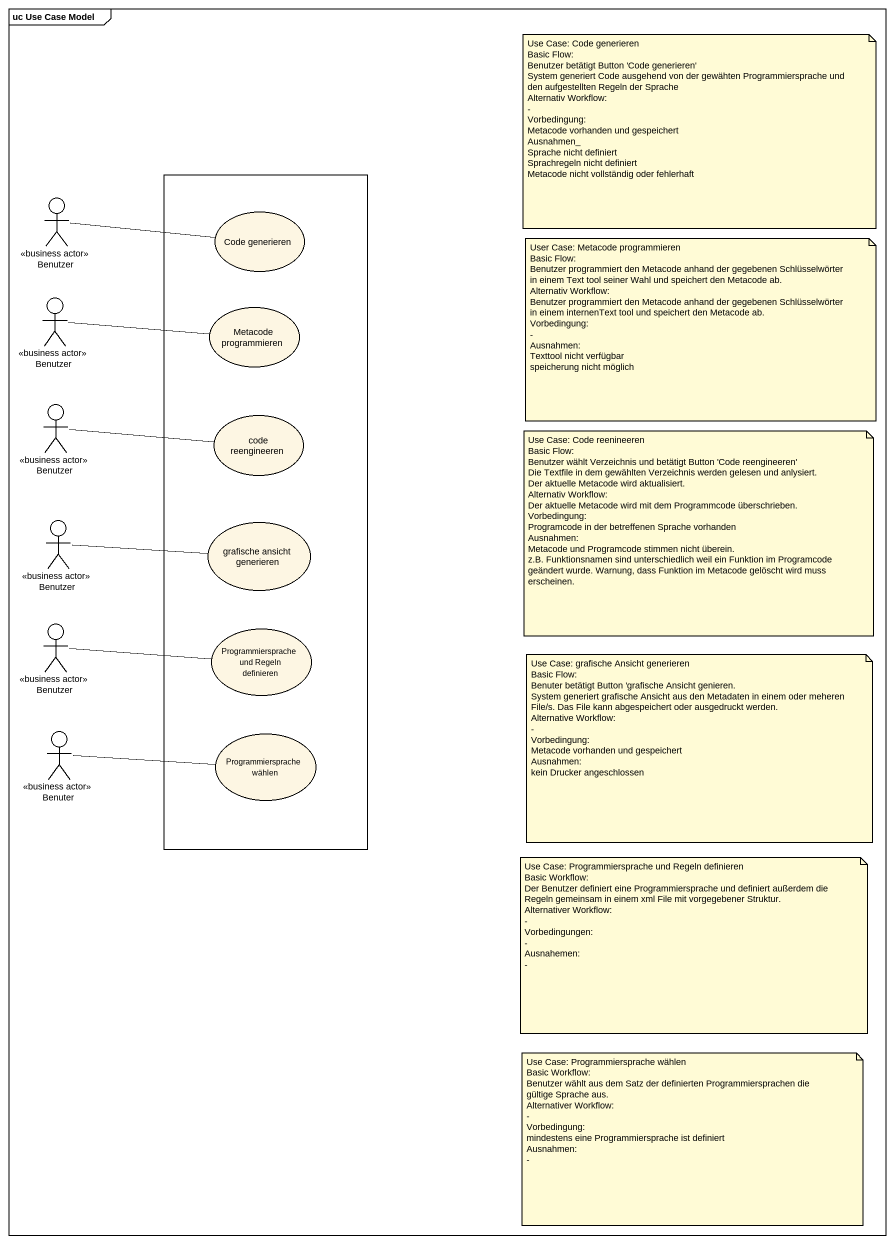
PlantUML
@startuml
mainframe uc Use Case Model
rectangle " " as rectangle1 {
  usecase "Code generieren" as Code_generieren
  usecase "Metacode programmieren" as Metacode_programmieren
  usecase "code reengineeren" as code_reengineeren
  usecase "grafische ansicht generieren" as grafische_ansicht_generieren
  usecase "Programmiersprache und Regeln definieren" as Programmiersprache_und
  usecase "Programmiersprache wählen" as Programmiersprache_wählen
}
actor Benutzer <<business actor>>
actor "Benutzer" as Benutzer_2 <<business actor>>
actor "Benutzer" as Benutzer_3 <<business actor>>
actor "Benutzer" as Benutzer_4 <<business actor>>
actor "Benutzer" as Benutzer_5 <<business actor>>
actor Benuter <<business actor>>
Benutzer -right- Code_generieren
Benutzer_2 -right- Metacode_programmieren
Benutzer_3 -right- code_reengineeren
Benutzer_4 -right- grafische_ansicht_generieren
Benutzer_5 -right- Programmiersprache_und
Benuter -right- Programmiersprache_wählen
note as N1
  Use Case: Code generieren
  Basic Flow:
  Benutzer betätigt Button 'Code generieren'
  System generiert Code ausgehend von der gewähten Programmiersprache und den aufgestellten Regeln der Sprache
  Alternativ Workflow:
  -
  Vorbedingung:
  Metacode vorhanden und gespeichert
  Ausnahmen_
  Sprache nicht definiert
  Sprachregeln nicht definiert
  Metacode nicht vollständig oder fehlerhaft
end note
note as N2
  User Case: Metacode programmieren
  Basic Flow:
  Benutzer programmiert den Metacode anhand der gegebenen Schlüsselwörter in einem Text tool seiner Wahl und speichert den Metacode ab.
  Alternativ Workflow:
  Benutzer programmiert den Metacode anhand der gegebenen Schlüsselwörter in einem internenText tool und speichert den Metacode ab.
  Vorbedingung:
  -
  Ausnahmen:
  Texttool nicht verfügbar
  speicherung nicht möglich
end note
note as N3
  Use Case: Code reenineeren
  Basic Flow:
  Benutzer wählt Verzeichnis und betätigt Button 'Code reengineeren'
  Die Textfile in dem gewählten Verzeichnis werden gelesen und anlysiert.
  Der aktuelle Metacode wird aktualisiert.
  Alternativ Workflow:
  Der aktuelle Metacode wird mit dem Programmcode überschrieben.
  Vorbedingung:
  Programcode in der betreffenen Sprache vorhanden
  Ausnahmen:
  Metacode und Programcode stimmen nicht überein.
  z.B. Funktionsnamen sind unterschiedlich weil ein Funktion im Programcode geändert wurde. Warnung, dass Funktion im Metacode gelöscht wird muss erscheinen.
end note
note as N4
  Use Case: grafische Ansicht generieren
  Basic Flow:
  Benuter betätigt Button 'grafische Ansicht genieren.
  System generiert grafische Ansicht aus den Metadaten in einem oder meheren File/s. Das File kann abgespeichert oder ausgedruckt werden.
  Alternative Workflow:
  -
  Vorbedingung:
  Metacode vorhanden und gespeichert
  Ausnahmen:
  kein Drucker angeschlossen
end note
note as N5
  Use Case: Programmiersprache und Regeln definieren
  Basic Workflow:
  Der Benutzer definiert eine Programmiersprache und definiert außerdem die Regeln gemeinsam in einem xml File mit vorgegebener Struktur.
  Alternativer Workflow:
  -
  Vorbedingungen:
  -
  Ausnahemen:
  -
end note
note as N6
  Use Case: Programmiersprache wählen
  Basic Workflow:
  Benutzer wählt aus dem Satz der definierten Programmiersprachen die gültige Sprache aus.
  Alternativer Workflow:
  -
  Vorbedingung:
  mindestens eine Programmiersprache ist definiert
  Ausnahmen:
  -
end note
@enduml
